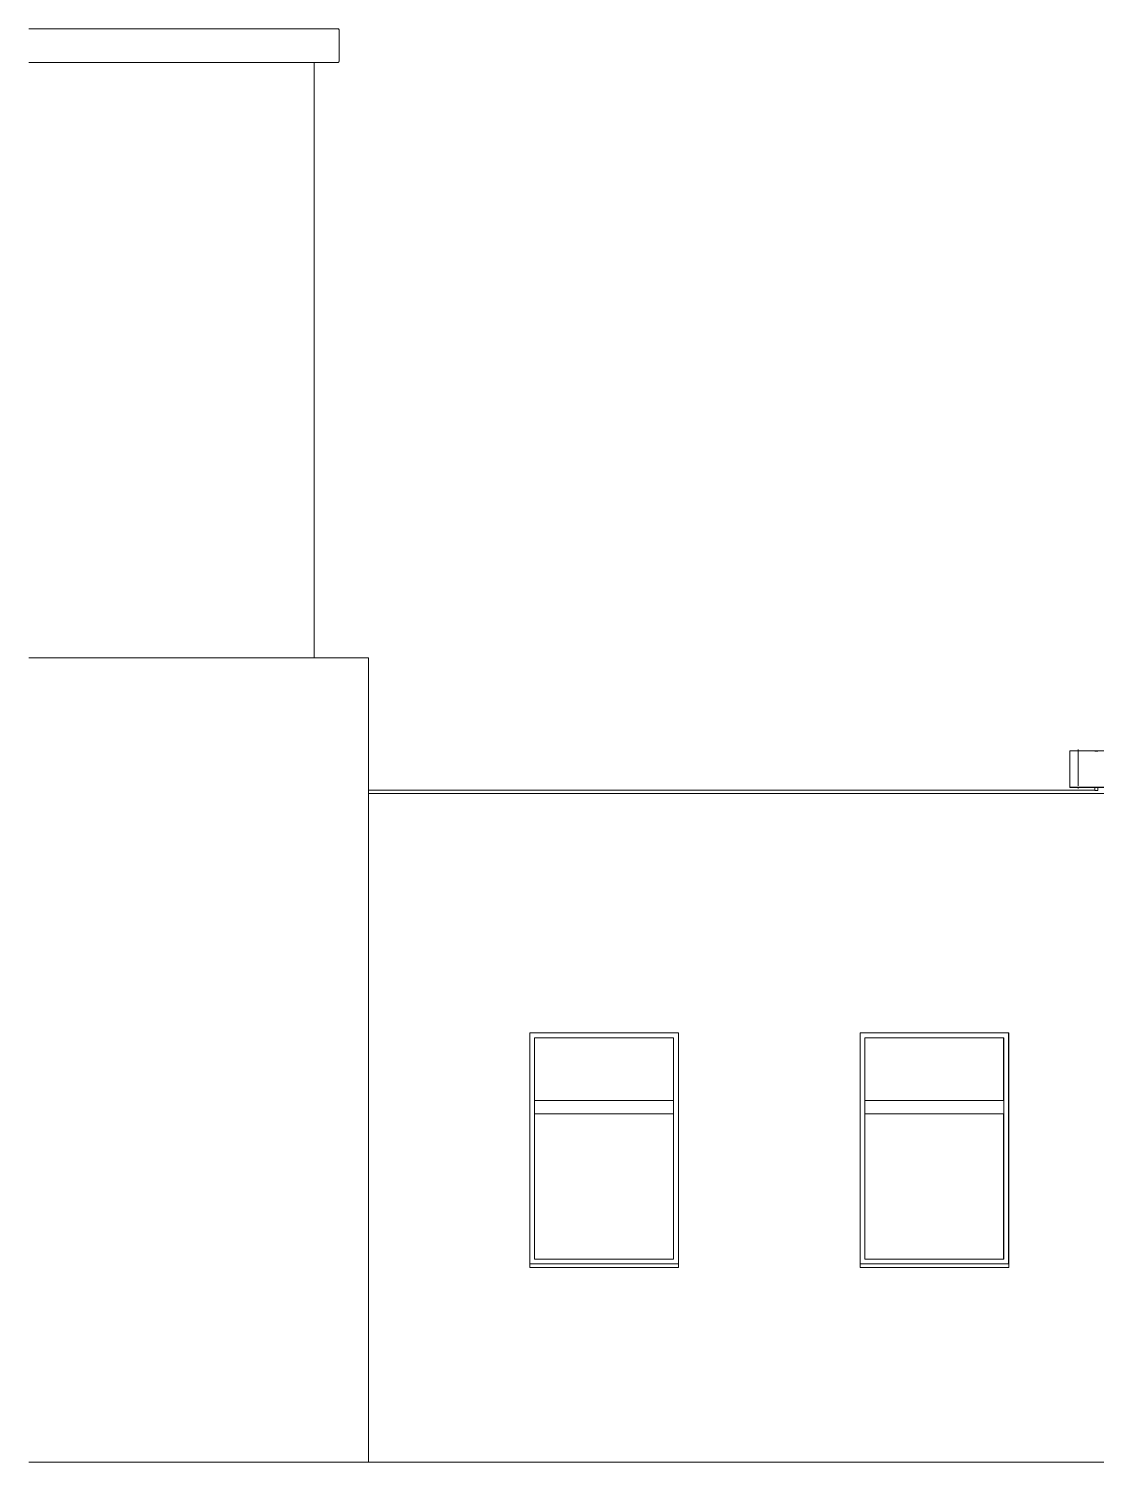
# Model space of a CAD drawing. Header units: millimetres. Extents: x -20192 to 462224, y -45352 to 20466.
# Drawn here: x 169860 to 176325, y 870 to 9550 of the extents above; entities that cross this region are included whole.
import ezdxf

# ---------------------------------------------------------------- set-up
doc = ezdxf.new("R2010")
doc.units = ezdxf.units.MM
for name, color, linetype, lineweight in [('A-GLAZ', 151, 'Continuous', 9), ('A-ROOF', 132, 'Continuous', 9), ('A-ROOF-OTLN', 132, 'Continuous', 9), ('A-WALL', 113, 'Continuous', 9), ('M-EQPM', 50, 'Continuous', 9), ('Q-SPCQ', 91, 'Continuous', 9)]:
    doc.layers.add(name, color=color, linetype=linetype, lineweight=lineweight)

# ---------------------------------------------------------------- blocks, each defined once
blk = doc.blocks.new('OKNO_1k_nadsvetlik - OKNO_1k_nadsvetlik_1000 x 1500-V50-VB2-V-Bourání')
at = {"layer": 'A-GLAZ'}
for p, q in [((8281.2, 2100), (8281.2, 3440)), ((8281.2, 3440), (9121.2, 3440)), ((9121, 3060), (9121, 3440)), ((9121.2, 3440), (9121.2, 2100)), ((9151.2, 2072), (9151.2, 3470)), ((9151.4, 3470), (9151.4, 2072)), ((8281.2, 3060), (9121.2, 3060)), ((8281.2, 3060), (8281.2, 2980)), ((9121.2, 2980), (9121.2, 3060)), ((9121.2, 2980), (8281.2, 2980)), ((9121, 2980), (9121, 2100)), ((9121.2, 2100), (8281.2, 2100))]:
    blk.add_line(p, q, dxfattribs=at)
blk = doc.blocks.new('parapet_ext - parapet_ext-V51-VB2-V-Bourání')
at = {"layer": 'Q-SPCQ'}
for p, q in [((8252.6, 2072), (8251.2, 2072)), ((8251.2, 2070), (8252.6, 2070)), ((8252.6, 2050), (8252.6, 2072)), ((9152.6, 2072), (8252.6, 2072)), ((9152.6, 2050), (8252.6, 2050)), ((9152.6, 2072), (9152.6, 2050))]:
    blk.add_line(p, q, dxfattribs=at)
blk = doc.blocks.new('FP_57-VB2-V-Bourání')
at = {"layer": 'M-EQPM', "color": 41}
for p, q in [((9572.1, 4949.3), (9572.1, 4956.4)), ((9772.1, 4949.3), (9772.1, 4956.4)), ((9972.1, 4949.3), (9972.1, 4956.4)), ((10172.1, 4949.3), (10172.1, 4956.4))]:
    blk.add_line(p, q, dxfattribs=at)
blk = doc.blocks.new('FP_58-VB2-V-Bourání')
at = {"layer": 'M-EQPM', "color": 41}
for p, q in [((10332.7, 5178.4), (9522.1, 5178.4)), ((9572.1, 5182.6), (9572.1, 5185.1)), ((9572.1, 5178.6), (9572.1, 5182.6)), ((9572.1, 5173.1), (9572.1, 5178.6)), ((9572.1, 5166.1), (9572.1, 5173.1)), ((9572.1, 5157.7), (9572.1, 5166.1)), ((9572.1, 5147.9), (9572.1, 5157.7)), ((9572.1, 5136.8), (9572.1, 5147.9)), ((9572.1, 5124.5), (9572.1, 5136.8)), ((9572.1, 5111), (9572.1, 5124.5)), ((9772.1, 5182.6), (9772.1, 5185.1)), ((9772.1, 5178.6), (9772.1, 5182.6)), ((9772.1, 5173.1), (9772.1, 5178.6)), ((9772.1, 5166.1), (9772.1, 5173.1)), ((9772.1, 5157.7), (9772.1, 5166.1)), ((9772.1, 5147.9), (9772.1, 5157.7)), ((9772.1, 5136.8), (9772.1, 5147.9)), ((9772.1, 5124.5), (9772.1, 5136.8)), ((9772.1, 5111), (9772.1, 5124.5)), ((9972.1, 5182.6), (9972.1, 5185.1)), ((9972.1, 5178.6), (9972.1, 5182.6)), ((9972.1, 5173.1), (9972.1, 5178.6)), ((9972.1, 5166.1), (9972.1, 5173.1)), ((9972.1, 5157.7), (9972.1, 5166.1)), ((9972.1, 5147.9), (9972.1, 5157.7)), ((9972.1, 5136.8), (9972.1, 5147.9)), ((9972.1, 5124.5), (9972.1, 5136.8)), ((9972.1, 5111), (9972.1, 5124.5)), ((10172.1, 5182.6), (10172.1, 5185.1)), ((10172.1, 5178.6), (10172.1, 5182.6)), ((10172.1, 5173.1), (10172.1, 5178.6)), ((10172.1, 5166.1), (10172.1, 5173.1)), ((10172.1, 5157.7), (10172.1, 5166.1)), ((10172.1, 5147.9), (10172.1, 5157.7)), ((10172.1, 5136.8), (10172.1, 5147.9)), ((10172.1, 5124.5), (10172.1, 5136.8)), ((10172.1, 5111), (10172.1, 5124.5)), ((10345.8, 5178.4), (10342.3, 5178.4)), ((9572.1, 5096.3), (9572.1, 5111)), ((9572.1, 5080.5), (9572.1, 5096.3)), ((9572.1, 5063.6), (9572.1, 5080.5)), ((9572.1, 5045.8), (9572.1, 5063.6)), ((9572.1, 5027), (9572.1, 5045.8)), ((9772.1, 5096.3), (9772.1, 5111)), ((9772.1, 5080.5), (9772.1, 5096.3)), ((9772.1, 5063.6), (9772.1, 5080.5)), ((9772.1, 5045.8), (9772.1, 5063.6)), ((9772.1, 5027), (9772.1, 5045.8)), ((9972.1, 5096.3), (9972.1, 5111)), ((9972.1, 5080.5), (9972.1, 5096.3)), ((9972.1, 5063.6), (9972.1, 5080.5)), ((9972.1, 5045.8), (9972.1, 5063.6)), ((9972.1, 5027), (9972.1, 5045.8)), ((10172.1, 5096.3), (10172.1, 5111)), ((10172.1, 5080.5), (10172.1, 5096.3)), ((10172.1, 5063.6), (10172.1, 5080.5)), ((10172.1, 5045.8), (10172.1, 5063.6)), ((10172.1, 5027), (10172.1, 5045.8)), ((9572.1, 5007.3), (9572.1, 5027)), ((9572.1, 4986.7), (9572.1, 5007.3)), ((9572.1, 4965.4), (9572.1, 4986.7)), ((9772.1, 5007.3), (9772.1, 5027)), ((9772.1, 4986.7), (9772.1, 5007.3)), ((9772.1, 4965.4), (9772.1, 4986.7)), ((9972.1, 5007.3), (9972.1, 5027)), ((9972.1, 4986.7), (9972.1, 5007.3)), ((9972.1, 4965.4), (9972.1, 4986.7)), ((10172.1, 5007.3), (10172.1, 5027)), ((10172.1, 4986.7), (10172.1, 5007.3)), ((10172.1, 4965.4), (10172.1, 4986.7))]:
    blk.add_line(p, q, dxfattribs=at)
blk = doc.blocks.new('DPS_stříška_vstup_hlavní - DPS_stříška_vstup_hlavní - Z01-1557379-VB2-V-Bourání')
at = {"layer": 'M-EQPM'}
h = blk.add_hatch(dxfattribs=at)
h.set_pattern_fill('FP_69', color=41, style=0, pattern_type=2)
h.set_pattern_definition([(90, (10372.1, 4686.27), (-200, 1e-14), [])])
h.paths.add_polyline_path([(10332.6, 4956.4), (10332.6, 4958.3), (9522.1, 4958.3), (9522.1, 4956.4), (10289.7, 4956.4)])
h.paths.add_polyline_path([(10352.9, 4956.4), (10352.9, 4958.3), (10342.6, 4958.3), (10342.6, 4956.4)])
at = {"layer": 'M-EQPM', "color": 41}
for p, q in [((9692.1, 5176.4), (9672.1, 5176.4)), ((10242.1, 5176.4), (10222.1, 5176.4)), ((9522.1, 4956.4), (9522.1, 4958.3)), ((10332.7, 4958.3), (9522.1, 4958.3)), ((9522.1, 4956.4), (10332.7, 4956.4)), ((9692.1, 4956.4), (9672.1, 4956.4)), ((9672.1, 4956.4), (9672.1, 4937.4)), ((9692.1, 4937.4), (9692.1, 4956.4)), ((10242.1, 4956.4), (10222.1, 4956.4)), ((10222.1, 4956.4), (10222.1, 4937.4)), ((10242.1, 4937.4), (10242.1, 4956.4)), ((10352.9, 4958.3), (10342.3, 4958.3)), ((10342.3, 4956.4), (10352.9, 4956.4)), ((9672.1, 4937.4), (9682.1, 4937.4)), ((9682.1, 4937.4), (9692.1, 4937.4)), ((10222.1, 4937.4), (10232.1, 4937.4)), ((10232.1, 4937.4), (10242.1, 4937.4))]:
    blk.add_line(p, q, dxfattribs=at)
blk.add_open_spline([(9522.1, 4958.3), (9522.1, 5016), (9522.1, 5128.3), (9522.1, 5178.4), (9522.1, 5178.4)], degree=3, knots=[0, 0, 0, 0, 0.719081, 1.617932, 1.617932, 1.617932, 1.617932], dxfattribs=at)
for name in ['FP_58-VB2-V-Bourání', 'FP_57-VB2-V-Bourání']:
    blk.add_blockref(name, (0, 0), dxfattribs=at)

msp = doc.modelspace()

# ---------------------------------------------------------------- linework, layer by layer
at = {"layer": 'A-ROOF', "color": 41}
msp.add_line((171917.1, 4940), (176314.8, 4940), dxfattribs=at)
at = {"layer": 'A-ROOF-OTLN'}
for p, q in [((171733.3, 9549.8), (169860.3, 9549.8)), ((171739.3, 9351.6), (171739.3, 9543.8)), ((169860.3, 9345.6), (171733.3, 9345.6))]:
    msp.add_line(p, q, dxfattribs=at)
for points, knots in [([(171739.3, 9543.8), (171739.3, 9544.4), (171739.2, 9545.2), (171738.8, 9546.1), (171738.5, 9546.9), (171738.1, 9547.4), (171737.8, 9547.8), (171737.4, 9548.2), (171737, 9548.6), (171736.4, 9549), (171735.9, 9549.2), (171735.6, 9549.4), (171735.2, 9549.5), (171734.8, 9549.6), (171734.5, 9549.7), (171734.1, 9549.8), (171733.7, 9549.8), (171733.4, 9549.8), (171733.3, 9549.8)], [0, 0, 0, 0, 0.125, 0.1875, 0.25, 0.3125, 0.34375, 0.375, 0.4375, 0.5, 0.53125, 0.5625, 0.59375, 0.625, 0.65625, 0.6875, 0.71875, 0.75, 0.75, 0.75, 0.75]), ([(171733.3, 9345.6), (171733.4, 9345.6), (171733.7, 9345.6), (171734.1, 9345.7), (171734.5, 9345.7), (171734.8, 9345.8), (171735.2, 9345.9), (171735.6, 9346.1), (171735.9, 9346.2), (171736.3, 9346.4), (171736.6, 9346.6), (171737.1, 9346.9), (171737.4, 9347.3), (171737.8, 9347.7), (171738.1, 9348.1), (171738.5, 9348.6), (171738.8, 9349.3), (171739.2, 9350.3), (171739.3, 9351.1), (171739.3, 9351.6)], [0.3333333, 0.3333333, 0.3333333, 0.3333333, 0.3611111, 0.3888889, 0.4166667, 0.4444444, 0.4722222, 0.5, 0.5277778, 0.5555556, 0.5833333, 0.6111111, 0.6666667, 0.6944444, 0.7222222, 0.7777778, 0.8333333, 0.8888889, 1, 1, 1, 1])]:
    msp.add_open_spline(points, degree=3, knots=knots, dxfattribs=at)
at = {"layer": 'A-WALL'}
for p, q in [((171589.3, 5740), (171589.3, 9345.8)), ((171917.1, 5740), (169860.3, 5740)), ((171917.1, 870), (171917.1, 5740))]:
    msp.add_line(p, q, dxfattribs=at)
at = {"layer": 'A-WALL', "color": 41}
for p, q in [((176911.4, 4920), (171917.1, 4920)), ((172894.6, 2070), (172894.6, 3470)), ((172894.6, 3470), (173794.6, 3470)), ((173794.6, 3470), (173794.6, 2072)), ((174894.6, 2070), (174894.6, 3470)), ((174894.6, 3470), (175794.5, 3470)), ((175794.5, 3470), (175794.5, 2072)), ((169860.3, 870), (183198.4, 870))]:
    msp.add_line(p, q, dxfattribs=at)

# ---------------------------------------------------------------- block references
at = {"layer": 'A-GLAZ'}
for p in [(164642.7, 0), (166642.7, 0)]:
    msp.add_blockref('OKNO_1k_nadsvetlik - OKNO_1k_nadsvetlik_1000 x 1500-V50-VB2-V-Bourání', p, dxfattribs=at)
at = {"layer": 'M-EQPM', "color": 41}
msp.add_blockref('DPS_stříška_vstup_hlavní - DPS_stříška_vstup_hlavní - Z01-1557379-VB2-V-Bourání', (166642.7, 0), dxfattribs=at)
at = {"layer": 'Q-SPCQ'}
for p in [(164642.7, 0), (166642.7, 0)]:
    msp.add_blockref('parapet_ext - parapet_ext-V51-VB2-V-Bourání', p, dxfattribs=at)

doc.saveas('drawing.dxf')
